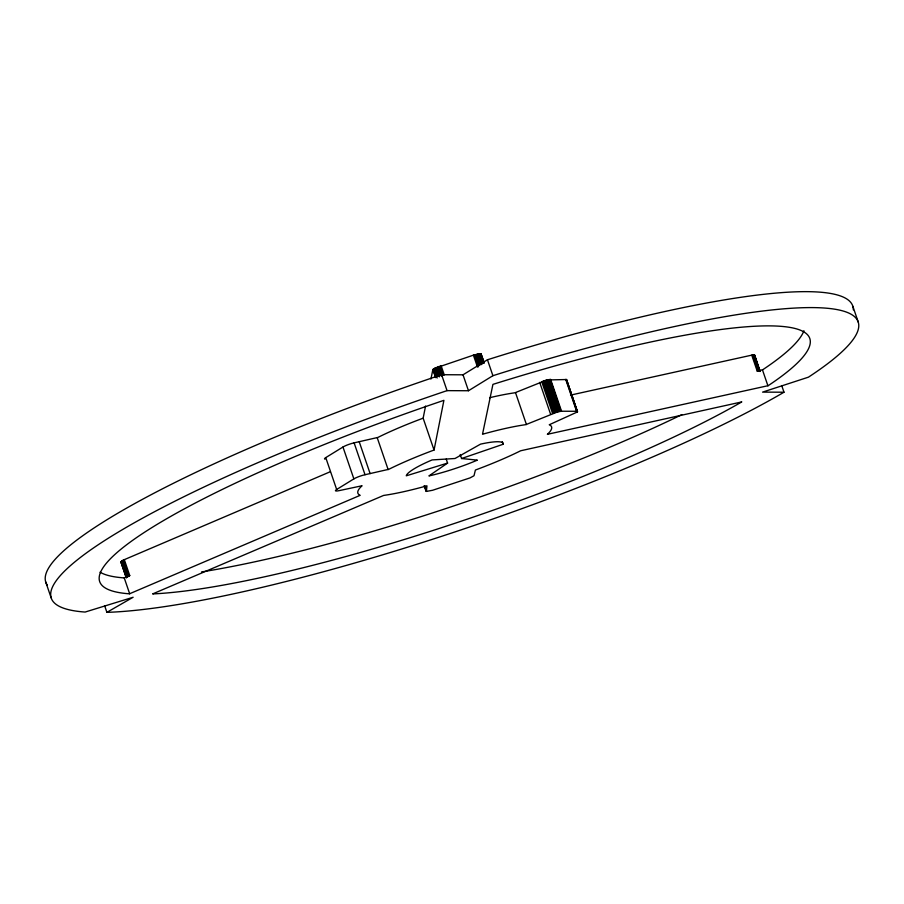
<?xml version="1.0" encoding="UTF-8"?>
<svg xmlns="http://www.w3.org/2000/svg" width="904" height="904" viewBox="0 0 904 904"><rect width="100%" height="100%" fill="white"/><g stroke="black" fill="none" stroke-linecap="round" stroke-linejoin="round"><path stroke-width="1.36" d="M336.661 489.482L353.871 478.883A8.531 1.367 -18.9 0 1 365.024 474.724L388.799 469.3A102.355 16.362 -18.9 0 1 433.185 450.361L434.056 450.045L443.909 400.336L443.356 400.528A375.284 60.003 -18.9 0 0 129.464 593.815L360.176 495.324A102.355 16.362 -18.9 0 1 362.075 485.753L339.203 490.623A8.531 1.367 -18.9 0 1 336.661 489.482L325.756 457.616L342.966 447.017A8.531 1.367 -18.9 0 1 354.108 442.858L377.883 437.434A102.355 16.362 -18.9 0 1 422.281 418.495L423.14 418.179L425.569 406.043M430.948 379.07L432.835 369.634L434.587 368.369L473.413 355.159L480.984 353.758L483.877 361.849M125.927 576.662L120.899 561.881L123.475 560.017L330.05 471.831M577.441 411.93L576.616 411.286L561.531 411.218L557.757 411.828L525.846 424.643A102.355 16.362 -18.9 0 0 483.346 434.01L482.51 434.248L492.929 384.369A375.284 60.003 -18.9 0 1 768.208 385.658L547.383 434.315A102.355 16.362 -18.9 0 0 549.282 424.744L577.441 411.93L566.446 379.533L546.841 379.974L514.941 392.777A102.355 16.362 -18.9 0 0 489.595 397.715M124.3 559.632L129.747 575.565L126.707 577.328L121.249 561.395M446.214 459.096L447.582 463.085L428.914 475.933A51.178 8.181 -18.9 0 0 437.22 473.911L438.011 473.696A51.178 8.181 -18.9 0 0 477.368 460.136L461.571 458.52L460.204 454.542M570.526 395.116L751.744 355.148L757.202 371.081L762.75 369.725A375.284 60.003 -18.9 0 0 803.916 330.74M47.29 585.125A426.462 68.184 -18.9 0 1 436.349 376.482L441.593 374.708L463.017 374.81L487.459 359.769L492.68 358.12A426.462 68.184 -18.9 0 1 853.342 309.902M104.627 605.714L106.898 612.347L133.137 597.25L85.112 612.053A426.462 68.184 -18.9 0 1 441.796 392.415L447.051 390.641L468.475 390.743L492.906 375.702L498.138 374.053A426.462 68.184 -18.9 0 1 810.944 375.51L808.436 377.171L762.569 392.121L783.994 392.212L781.723 385.579M783.994 392.212L780.943 393.997A426.462 68.184 -18.9 0 1 107.768 612.324L106.898 612.347M100.028 572.175A375.284 60.003 -18.9 0 0 124.006 577.882L129.747 575.565M461.571 458.52L503.178 444.248L502.274 441.593M447.582 463.085L406.269 475.82A51.178 8.181 -18.9 0 1 432.089 459.933L455.028 458.497L480.544 444.135A51.178 8.181 -18.9 0 1 503.178 444.248M751.744 355.148L754.637 355.159L760.117 371.273M757.202 371.081L760.083 371.092M426.417 491.414L432.632 490.262L470.069 477.888L474.012 475.73L475.402 470.035L476.272 469.707A102.355 16.362 -18.9 0 0 520.659 450.768L741.788 401.918A375.284 60.003 -18.9 0 1 152.629 593.928L383.612 495.437A102.355 16.362 -18.9 0 0 426.1 486.058L426.948 485.821L426.417 491.414L424.597 486.103M566.446 379.533L577.543 411.704M852.856 306.309L858.303 322.231M762.479 369.906L767.937 385.838M754.467 355.035L760.004 371.499M754.162 354.956L759.62 370.889M759.303 370.437L754.637 355.159M753.733 354.922L759.19 370.855M753.179 354.944L758.637 370.877M752.512 355.023L757.97 370.956M566.141 379.454L577.046 411.309M576.741 410.857L566.605 379.657M565.712 379.42L576.616 411.286M550.615 379.352L561.531 411.218M550.061 379.375L560.977 411.241M549.395 379.454L560.31 411.309M548.626 379.578L559.542 411.444M547.767 379.748L558.683 411.614M546.841 379.974L557.757 411.828M545.858 380.234L556.762 412.1M544.829 380.527L555.734 412.393M543.779 380.855L554.683 412.721M542.716 381.217L553.632 413.083M541.677 381.59L552.581 413.456M539.699 382.381L550.604 414.247M515.529 392.698L526.444 424.552M487.459 359.769L492.906 375.702M480.984 353.758L484.171 363.046M480.691 353.679L483.866 362.967M480.25 353.645L483.437 362.945M479.696 353.667L482.883 362.967M479.03 353.746L482.216 363.035M478.272 353.871L481.9 364.493M477.414 354.052L481.052 364.662M476.476 354.266L480.114 364.888M475.493 354.526L479.131 365.148M474.464 354.831L478.555 366.775M473.413 355.159L477.504 367.103M463.017 374.81L468.475 390.743M441.107 365.679L444.293 374.979M440.056 366.041L443.231 375.329M439.005 366.414L442.192 375.714M441.593 374.708L447.051 390.641M437.999 366.809L441.175 376.098M437.027 367.205L439.762 375.171M436.135 367.6L439.31 376.9M435.31 367.996L438.033 375.962M434.587 368.369L437.31 376.335M433.965 368.73L437.152 378.03M433.457 369.069L436.191 377.036M433.084 369.363L435.807 377.33M432.835 369.634L435.57 377.601M423.14 418.179L434.056 450.045M425.027 486.137L426.394 490.115M424.1 485.719L426.112 491.335M377.239 437.762L388.155 469.617M359.216 441.74L370.12 473.606M354.108 442.858L365.024 474.724M342.966 447.017L353.871 478.883M123.475 560.017L128.933 575.95M122.752 560.401L128.198 576.334M122.13 560.762L127.588 576.684M121.622 561.09L127.08 577.023M121 561.655L126.458 577.588M120.899 561.881L126.345 577.814M124.243 577.893L129.69 593.826M45.697 581.905L51.144 597.838M681.774 414.676A375.284 60.003 -18.9 0 1 201.524 571.938M325.022 459.13A8.531 1.367 -18.9 0 1 325.756 457.616"/></g></svg>
